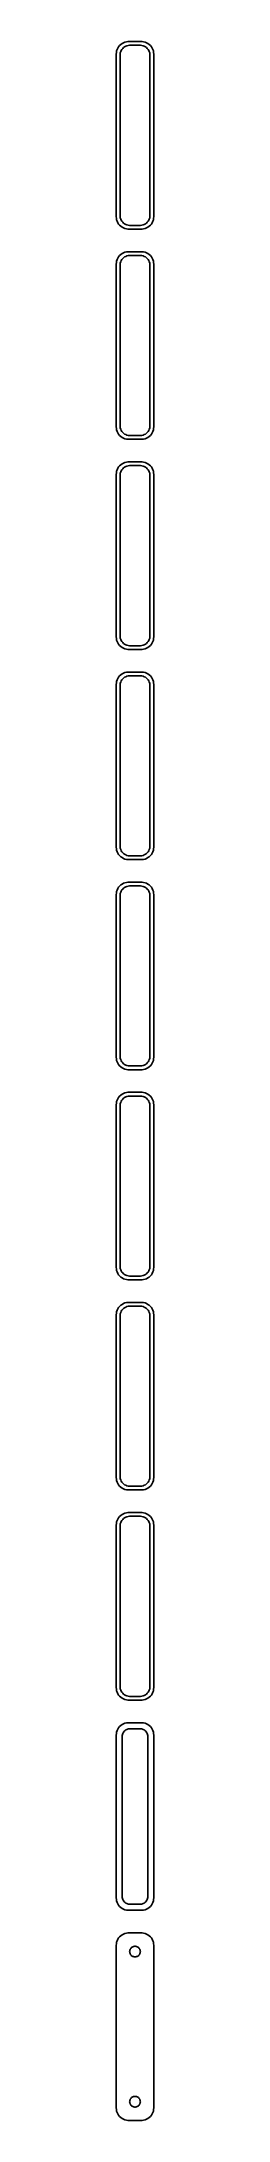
# Model space of a CAD drawing. Header units: metres. Extents: x -8 to 8, y 803 to 1633.
import ezdxf

# ---------------------------------------------------------------- set-up
doc = ezdxf.new("R2010")
doc.units = ezdxf.units.M

msp = doc.modelspace()

# ---------------------------------------------------------------- linework, layer by layer
for p, q in [((-7.46057, 1629.13), (-7.5, 1628.5)), ((-7.34291, 1629.74), (-7.46057, 1629.13)), ((-7.14888, 1630.34), (-7.34291, 1629.74)), ((-6.88153, 1630.91), (-7.14888, 1630.34)), ((-6.54507, 1631.44), (-6.88153, 1630.91)), ((-6.14484, 1631.92), (-6.54507, 1631.44)), ((-5.68712, 1632.35), (-6.14484, 1631.92)), ((-5.96844, 1628.5), (-5.87433, 1628.99)), ((-5.87433, 1628.99), (-5.7191, 1629.47)), ((-5.7191, 1629.47), (-5.50522, 1629.93)), ((-5.17912, 1632.72), (-5.68712, 1632.35)), ((-5.50522, 1629.93), (-5.23605, 1630.35)), ((-5.23605, 1630.35), (-4.91586, 1630.74)), ((-4.62889, 1633.02), (-5.17912, 1632.72)), ((-4.91586, 1630.74), (-4.54968, 1631.08)), ((-4.04507, 1633.26), (-4.62889, 1633.02)), ((-4.54968, 1631.08), (-4.1433, 1631.38)), ((-4.1433, 1631.38), (-3.70311, 1631.62)), ((-3.4369, 1633.41), (-4.04507, 1633.26)), ((-3.70311, 1631.62), (-3.23605, 1631.8)), ((-2.81395, 1633.49), (-3.4369, 1633.41)), ((-3.23605, 1631.8), (-2.74951, 1631.93)), ((2.81395, 1633.49), (-2.81395, 1633.49)), ((-2.74951, 1631.93), (-2.25116, 1631.99)), ((-2.25116, 1631.99), (2.25116, 1631.99)), ((2.25116, 1631.99), (2.74951, 1631.93)), ((2.74951, 1631.93), (3.23605, 1631.8)), ((3.4369, 1633.41), (2.81395, 1633.49)), ((3.23605, 1631.8), (3.70311, 1631.62)), ((4.04507, 1633.26), (3.4369, 1633.41)), ((3.70311, 1631.62), (4.1433, 1631.38)), ((4.62889, 1633.02), (4.04507, 1633.26)), ((4.1433, 1631.38), (4.54968, 1631.08)), ((4.54968, 1631.08), (4.91586, 1630.74)), ((5.17912, 1632.72), (4.62889, 1633.02)), ((4.91586, 1630.74), (5.23605, 1630.35)), ((5.68712, 1632.35), (5.17912, 1632.72)), ((5.23605, 1630.35), (5.50522, 1629.93)), ((5.50522, 1629.93), (5.7191, 1629.47)), ((6.14484, 1631.92), (5.68712, 1632.35)), ((5.7191, 1629.47), (5.87433, 1628.99)), ((5.87433, 1628.99), (5.96844, 1628.5)), ((6.54507, 1631.44), (6.14484, 1631.92)), ((6.88153, 1630.91), (6.54507, 1631.44)), ((7.14888, 1630.34), (6.88153, 1630.91)), ((7.34291, 1629.74), (7.14888, 1630.34)), ((7.46057, 1629.13), (7.34291, 1629.74)), ((7.5, 1628.5), (7.46057, 1629.13)), ((-7.5, 1628.5), (-7.5, 1563.5)), ((-6, 1628), (-5.96844, 1628.5)), ((-6, 1564), (-6, 1628)), ((5.96844, 1628.5), (6, 1628)), ((6, 1628), (6, 1564)), ((7.5, 1563.5), (7.5, 1628.5)), ((-7.5, 1563.5), (-7.46057, 1562.87)), ((-7.46057, 1562.87), (-7.34291, 1562.26)), ((-7.34291, 1562.26), (-7.14888, 1561.66)), ((-5.96844, 1563.5), (-6, 1564)), ((-5.87433, 1563.01), (-5.96844, 1563.5)), ((-5.7191, 1562.53), (-5.87433, 1563.01)), ((-5.50522, 1562.07), (-5.7191, 1562.53)), ((5.7191, 1562.53), (5.50522, 1562.07)), ((5.87433, 1563.01), (5.7191, 1562.53)), ((5.96844, 1563.5), (5.87433, 1563.01)), ((6, 1564), (5.96844, 1563.5)), ((7.14888, 1561.66), (7.34291, 1562.26)), ((7.34291, 1562.26), (7.46057, 1562.87)), ((7.46057, 1562.87), (7.5, 1563.5)), ((-7.14888, 1561.66), (-6.88153, 1561.09)), ((-6.88153, 1561.09), (-6.54507, 1560.56)), ((-6.54507, 1560.56), (-6.14484, 1560.08)), ((-6.14484, 1560.08), (-5.68712, 1559.65)), ((-5.68712, 1559.65), (-5.17912, 1559.28)), ((-5.23605, 1561.65), (-5.50522, 1562.07)), ((-4.91586, 1561.26), (-5.23605, 1561.65)), ((-5.17912, 1559.28), (-4.62889, 1558.98)), ((-4.54968, 1560.92), (-4.91586, 1561.26)), ((-4.62889, 1558.98), (-4.04507, 1558.74)), ((-4.1433, 1560.62), (-4.54968, 1560.92)), ((-3.70311, 1560.38), (-4.1433, 1560.62)), ((-4.04507, 1558.74), (-3.4369, 1558.59)), ((-3.23605, 1560.2), (-3.70311, 1560.38)), ((-3.4369, 1558.59), (-2.81395, 1558.51)), ((-2.74951, 1560.07), (-3.23605, 1560.2)), ((-2.81395, 1558.51), (2.81395, 1558.51)), ((-2.25116, 1560.01), (-2.74951, 1560.07)), ((2.25116, 1560.01), (-2.25116, 1560.01)), ((2.74951, 1560.07), (2.25116, 1560.01)), ((3.23605, 1560.2), (2.74951, 1560.07)), ((2.81395, 1558.51), (3.4369, 1558.59)), ((3.70311, 1560.38), (3.23605, 1560.2)), ((3.4369, 1558.59), (4.04507, 1558.74)), ((4.1433, 1560.62), (3.70311, 1560.38)), ((4.04507, 1558.74), (4.62889, 1558.98)), ((4.54968, 1560.92), (4.1433, 1560.62)), ((4.91586, 1561.26), (4.54968, 1560.92)), ((4.62889, 1558.98), (5.17912, 1559.28)), ((5.23605, 1561.65), (4.91586, 1561.26)), ((5.17912, 1559.28), (5.68712, 1559.65)), ((5.50522, 1562.07), (5.23605, 1561.65)), ((5.68712, 1559.65), (6.14484, 1560.08)), ((6.14484, 1560.08), (6.54507, 1560.56)), ((6.54507, 1560.56), (6.88153, 1561.09)), ((6.88153, 1561.09), (7.14888, 1561.66)), ((-7.34291, 1545.74), (-7.46057, 1545.13)), ((-7.14888, 1546.34), (-7.34291, 1545.74)), ((-6.88153, 1546.91), (-7.14888, 1546.34)), ((-6.54507, 1547.44), (-6.88153, 1546.91)), ((-6.14484, 1547.92), (-6.54507, 1547.44)), ((-5.68712, 1548.35), (-6.14484, 1547.92)), ((-5.7191, 1545.47), (-5.50522, 1545.93)), ((-5.17912, 1548.72), (-5.68712, 1548.35)), ((-5.50522, 1545.93), (-5.23605, 1546.35)), ((-5.23605, 1546.35), (-4.91586, 1546.74)), ((-4.62889, 1549.02), (-5.17912, 1548.72)), ((-4.91586, 1546.74), (-4.54968, 1547.08)), ((-4.04507, 1549.26), (-4.62889, 1549.02)), ((-4.54968, 1547.08), (-4.1433, 1547.38)), ((-4.1433, 1547.38), (-3.70311, 1547.62)), ((-3.4369, 1549.41), (-4.04507, 1549.26)), ((-3.70311, 1547.62), (-3.23605, 1547.8)), ((-2.81395, 1549.49), (-3.4369, 1549.41)), ((-3.23605, 1547.8), (-2.74951, 1547.93)), ((2.81395, 1549.49), (-2.81395, 1549.49)), ((-2.74951, 1547.93), (-2.25116, 1547.99)), ((-2.25116, 1547.99), (2.25116, 1547.99)), ((2.25116, 1547.99), (2.74951, 1547.93)), ((2.74951, 1547.93), (3.23605, 1547.8)), ((3.4369, 1549.41), (2.81395, 1549.49)), ((3.23605, 1547.8), (3.70311, 1547.62)), ((4.04507, 1549.26), (3.4369, 1549.41)), ((3.70311, 1547.62), (4.1433, 1547.38)), ((4.62889, 1549.02), (4.04507, 1549.26)), ((4.1433, 1547.38), (4.54968, 1547.08)), ((4.54968, 1547.08), (4.91586, 1546.74)), ((5.17912, 1548.72), (4.62889, 1549.02)), ((4.91586, 1546.74), (5.23605, 1546.35)), ((5.68712, 1548.35), (5.17912, 1548.72)), ((5.23605, 1546.35), (5.50522, 1545.93)), ((5.50522, 1545.93), (5.7191, 1545.47)), ((6.14484, 1547.92), (5.68712, 1548.35)), ((6.54507, 1547.44), (6.14484, 1547.92)), ((6.88153, 1546.91), (6.54507, 1547.44)), ((7.14888, 1546.34), (6.88153, 1546.91)), ((7.34291, 1545.74), (7.14888, 1546.34)), ((7.46057, 1545.13), (7.34291, 1545.74)), ((-7.46057, 1545.13), (-7.5, 1544.5)), ((-7.5, 1544.5), (-7.5, 1479.5)), ((-6, 1544), (-5.96844, 1544.5)), ((-6, 1480), (-6, 1544)), ((-5.96844, 1544.5), (-5.87433, 1544.99)), ((-5.87433, 1544.99), (-5.7191, 1545.47)), ((5.7191, 1545.47), (5.87433, 1544.99)), ((5.87433, 1544.99), (5.96844, 1544.5)), ((5.96844, 1544.5), (6, 1544)), ((6, 1544), (6, 1480)), ((7.5, 1544.5), (7.46057, 1545.13)), ((7.5, 1479.5), (7.5, 1544.5)), ((-7.5, 1479.5), (-7.46057, 1478.87)), ((-5.96844, 1479.5), (-6, 1480)), ((-5.87433, 1479.01), (-5.96844, 1479.5)), ((5.96844, 1479.5), (5.87433, 1479.01)), ((6, 1480), (5.96844, 1479.5)), ((7.46057, 1478.87), (7.5, 1479.5)), ((-7.46057, 1478.87), (-7.34291, 1478.26)), ((-7.34291, 1478.26), (-7.14888, 1477.66)), ((-7.14888, 1477.66), (-6.88153, 1477.09)), ((-6.88153, 1477.09), (-6.54507, 1476.56)), ((-6.54507, 1476.56), (-6.14484, 1476.08)), ((-6.14484, 1476.08), (-5.68712, 1475.65)), ((-5.7191, 1478.53), (-5.87433, 1479.01)), ((-5.50522, 1478.07), (-5.7191, 1478.53)), ((-5.68712, 1475.65), (-5.17912, 1475.28)), ((-5.23605, 1477.65), (-5.50522, 1478.07)), ((-4.91586, 1477.26), (-5.23605, 1477.65)), ((-5.17912, 1475.28), (-4.62889, 1474.98)), ((-4.54968, 1476.92), (-4.91586, 1477.26)), ((-4.62889, 1474.98), (-4.04507, 1474.74)), ((-4.1433, 1476.62), (-4.54968, 1476.92)), ((-3.70311, 1476.38), (-4.1433, 1476.62)), ((-4.04507, 1474.74), (-3.4369, 1474.59)), ((-3.23605, 1476.2), (-3.70311, 1476.38)), ((-3.4369, 1474.59), (-2.81395, 1474.51)), ((-2.74951, 1476.07), (-3.23605, 1476.2)), ((-2.81395, 1474.51), (2.81395, 1474.51)), ((-2.25116, 1476.01), (-2.74951, 1476.07)), ((2.25116, 1476.01), (-2.25116, 1476.01)), ((2.74951, 1476.07), (2.25116, 1476.01)), ((3.23605, 1476.2), (2.74951, 1476.07)), ((2.81395, 1474.51), (3.4369, 1474.59)), ((3.70311, 1476.38), (3.23605, 1476.2)), ((3.4369, 1474.59), (4.04507, 1474.74)), ((4.1433, 1476.62), (3.70311, 1476.38)), ((4.04507, 1474.74), (4.62889, 1474.98)), ((4.54968, 1476.92), (4.1433, 1476.62)), ((4.91586, 1477.26), (4.54968, 1476.92)), ((4.62889, 1474.98), (5.17912, 1475.28)), ((5.23605, 1477.65), (4.91586, 1477.26)), ((5.17912, 1475.28), (5.68712, 1475.65)), ((5.50522, 1478.07), (5.23605, 1477.65)), ((5.7191, 1478.53), (5.50522, 1478.07)), ((5.68712, 1475.65), (6.14484, 1476.08)), ((5.87433, 1479.01), (5.7191, 1478.53)), ((6.14484, 1476.08), (6.54507, 1476.56)), ((6.54507, 1476.56), (6.88153, 1477.09)), ((6.88153, 1477.09), (7.14888, 1477.66)), ((7.14888, 1477.66), (7.34291, 1478.26)), ((7.34291, 1478.26), (7.46057, 1478.87)), ((-6.88153, 1462.91), (-7.14888, 1462.34)), ((-6.54507, 1463.44), (-6.88153, 1462.91)), ((-6.14484, 1463.92), (-6.54507, 1463.44)), ((-5.68712, 1464.35), (-6.14484, 1463.92)), ((-5.17912, 1464.72), (-5.68712, 1464.35)), ((-5.23605, 1462.35), (-4.91586, 1462.74)), ((-4.62889, 1465.02), (-5.17912, 1464.72)), ((-4.91586, 1462.74), (-4.54968, 1463.08)), ((-4.04507, 1465.26), (-4.62889, 1465.02)), ((-4.54968, 1463.08), (-4.1433, 1463.38)), ((-4.1433, 1463.38), (-3.70311, 1463.62)), ((-3.4369, 1465.41), (-4.04507, 1465.26)), ((-3.70311, 1463.62), (-3.23605, 1463.8)), ((-2.81395, 1465.49), (-3.4369, 1465.41)), ((-3.23605, 1463.8), (-2.74951, 1463.93)), ((2.81395, 1465.49), (-2.81395, 1465.49)), ((-2.74951, 1463.93), (-2.25116, 1463.99)), ((-2.25116, 1463.99), (2.25116, 1463.99)), ((2.25116, 1463.99), (2.74951, 1463.93)), ((2.74951, 1463.93), (3.23605, 1463.8)), ((3.4369, 1465.41), (2.81395, 1465.49)), ((3.23605, 1463.8), (3.70311, 1463.62)), ((4.04507, 1465.26), (3.4369, 1465.41)), ((3.70311, 1463.62), (4.1433, 1463.38)), ((4.62889, 1465.02), (4.04507, 1465.26)), ((4.1433, 1463.38), (4.54968, 1463.08)), ((4.54968, 1463.08), (4.91586, 1462.74)), ((5.17912, 1464.72), (4.62889, 1465.02)), ((4.91586, 1462.74), (5.23605, 1462.35)), ((5.68712, 1464.35), (5.17912, 1464.72)), ((6.14484, 1463.92), (5.68712, 1464.35)), ((6.54507, 1463.44), (6.14484, 1463.92)), ((6.88153, 1462.91), (6.54507, 1463.44)), ((7.14888, 1462.34), (6.88153, 1462.91)), ((-7.46057, 1461.13), (-7.5, 1460.5)), ((-7.5, 1460.5), (-7.5, 1395.5)), ((-7.34291, 1461.74), (-7.46057, 1461.13)), ((-7.14888, 1462.34), (-7.34291, 1461.74)), ((-6, 1460), (-5.96844, 1460.5)), ((-6, 1396), (-6, 1460)), ((-5.96844, 1460.5), (-5.87433, 1460.99)), ((-5.87433, 1460.99), (-5.7191, 1461.47)), ((-5.7191, 1461.47), (-5.50522, 1461.93)), ((-5.50522, 1461.93), (-5.23605, 1462.35)), ((5.23605, 1462.35), (5.50522, 1461.93)), ((5.50522, 1461.93), (5.7191, 1461.47)), ((5.7191, 1461.47), (5.87433, 1460.99)), ((5.87433, 1460.99), (5.96844, 1460.5)), ((5.96844, 1460.5), (6, 1460)), ((6, 1460), (6, 1396)), ((7.34291, 1461.74), (7.14888, 1462.34)), ((7.46057, 1461.13), (7.34291, 1461.74)), ((7.5, 1460.5), (7.46057, 1461.13)), ((7.5, 1395.5), (7.5, 1460.5)), ((-7.5, 1395.5), (-7.46057, 1394.87)), ((-7.46057, 1394.87), (-7.34291, 1394.26)), ((-7.34291, 1394.26), (-7.14888, 1393.66)), ((-7.14888, 1393.66), (-6.88153, 1393.09)), ((-6.88153, 1393.09), (-6.54507, 1392.56)), ((-6.54507, 1392.56), (-6.14484, 1392.08)), ((-6.14484, 1392.08), (-5.68712, 1391.65)), ((-5.96844, 1395.5), (-6, 1396)), ((-5.87433, 1395.01), (-5.96844, 1395.5)), ((-5.7191, 1394.53), (-5.87433, 1395.01)), ((-5.50522, 1394.07), (-5.7191, 1394.53)), ((-5.68712, 1391.65), (-5.17912, 1391.28)), ((-5.23605, 1393.65), (-5.50522, 1394.07)), ((-4.91586, 1393.26), (-5.23605, 1393.65)), ((-5.17912, 1391.28), (-4.62889, 1390.98)), ((-4.54968, 1392.92), (-4.91586, 1393.26)), ((-4.62889, 1390.98), (-4.04507, 1390.74)), ((-4.1433, 1392.62), (-4.54968, 1392.92)), ((-3.70311, 1392.38), (-4.1433, 1392.62)), ((-4.04507, 1390.74), (-3.4369, 1390.59)), ((-3.23605, 1392.2), (-3.70311, 1392.38)), ((-3.4369, 1390.59), (-2.81395, 1390.51)), ((-2.74951, 1392.07), (-3.23605, 1392.2)), ((-2.81395, 1390.51), (2.81395, 1390.51)), ((-2.25116, 1392.01), (-2.74951, 1392.07)), ((2.25116, 1392.01), (-2.25116, 1392.01)), ((2.74951, 1392.07), (2.25116, 1392.01)), ((3.23605, 1392.2), (2.74951, 1392.07)), ((2.81395, 1390.51), (3.4369, 1390.59)), ((3.70311, 1392.38), (3.23605, 1392.2)), ((3.4369, 1390.59), (4.04507, 1390.74)), ((4.1433, 1392.62), (3.70311, 1392.38)), ((4.04507, 1390.74), (4.62889, 1390.98)), ((4.54968, 1392.92), (4.1433, 1392.62)), ((4.91586, 1393.26), (4.54968, 1392.92)), ((4.62889, 1390.98), (5.17912, 1391.28)), ((5.23605, 1393.65), (4.91586, 1393.26)), ((5.17912, 1391.28), (5.68712, 1391.65)), ((5.50522, 1394.07), (5.23605, 1393.65)), ((5.7191, 1394.53), (5.50522, 1394.07)), ((5.68712, 1391.65), (6.14484, 1392.08)), ((5.87433, 1395.01), (5.7191, 1394.53)), ((5.96844, 1395.5), (5.87433, 1395.01)), ((6, 1396), (5.96844, 1395.5)), ((6.14484, 1392.08), (6.54507, 1392.56)), ((6.54507, 1392.56), (6.88153, 1393.09)), ((6.88153, 1393.09), (7.14888, 1393.66)), ((7.14888, 1393.66), (7.34291, 1394.26)), ((7.34291, 1394.26), (7.46057, 1394.87)), ((7.46057, 1394.87), (7.5, 1395.5)), ((-6.54507, 1379.44), (-6.88153, 1378.91)), ((-6.14484, 1379.92), (-6.54507, 1379.44)), ((-5.68712, 1380.35), (-6.14484, 1379.92)), ((-5.17912, 1380.72), (-5.68712, 1380.35)), ((-4.62889, 1381.02), (-5.17912, 1380.72)), ((-4.04507, 1381.26), (-4.62889, 1381.02)), ((-4.1433, 1379.38), (-3.70311, 1379.62)), ((-3.4369, 1381.41), (-4.04507, 1381.26)), ((-3.70311, 1379.62), (-3.23605, 1379.8)), ((-2.81395, 1381.49), (-3.4369, 1381.41)), ((-3.23605, 1379.8), (-2.74951, 1379.93)), ((2.81395, 1381.49), (-2.81395, 1381.49)), ((-2.74951, 1379.93), (-2.25116, 1379.99)), ((-2.25116, 1379.99), (2.25116, 1379.99)), ((2.25116, 1379.99), (2.74951, 1379.93)), ((2.74951, 1379.93), (3.23605, 1379.8)), ((3.4369, 1381.41), (2.81395, 1381.49)), ((3.23605, 1379.8), (3.70311, 1379.62)), ((4.04507, 1381.26), (3.4369, 1381.41)), ((3.70311, 1379.62), (4.1433, 1379.38)), ((4.62889, 1381.02), (4.04507, 1381.26)), ((5.17912, 1380.72), (4.62889, 1381.02)), ((5.68712, 1380.35), (5.17912, 1380.72)), ((6.14484, 1379.92), (5.68712, 1380.35)), ((6.54507, 1379.44), (6.14484, 1379.92)), ((6.88153, 1378.91), (6.54507, 1379.44)), ((-7.46057, 1377.13), (-7.5, 1376.5)), ((-7.5, 1376.5), (-7.5, 1311.5)), ((-7.34291, 1377.74), (-7.46057, 1377.13)), ((-7.14888, 1378.34), (-7.34291, 1377.74)), ((-6.88153, 1378.91), (-7.14888, 1378.34)), ((-6, 1376), (-5.96844, 1376.5)), ((-6, 1312), (-6, 1376)), ((-5.96844, 1376.5), (-5.87433, 1376.99)), ((-5.87433, 1376.99), (-5.7191, 1377.47)), ((-5.7191, 1377.47), (-5.50522, 1377.93)), ((-5.50522, 1377.93), (-5.23605, 1378.35)), ((-5.23605, 1378.35), (-4.91586, 1378.74)), ((-4.91586, 1378.74), (-4.54968, 1379.08)), ((-4.54968, 1379.08), (-4.1433, 1379.38)), ((4.1433, 1379.38), (4.54968, 1379.08)), ((4.54968, 1379.08), (4.91586, 1378.74)), ((4.91586, 1378.74), (5.23605, 1378.35)), ((5.23605, 1378.35), (5.50522, 1377.93)), ((5.50522, 1377.93), (5.7191, 1377.47)), ((5.7191, 1377.47), (5.87433, 1376.99)), ((5.87433, 1376.99), (5.96844, 1376.5)), ((5.96844, 1376.5), (6, 1376)), ((6, 1376), (6, 1312)), ((7.14888, 1378.34), (6.88153, 1378.91)), ((7.34291, 1377.74), (7.14888, 1378.34)), ((7.46057, 1377.13), (7.34291, 1377.74)), ((7.5, 1376.5), (7.46057, 1377.13)), ((7.5, 1311.5), (7.5, 1376.5)), ((-7.5, 1311.5), (-7.46057, 1310.87)), ((-7.46057, 1310.87), (-7.34291, 1310.26)), ((-7.34291, 1310.26), (-7.14888, 1309.66)), ((-7.14888, 1309.66), (-6.88153, 1309.09)), ((-6.88153, 1309.09), (-6.54507, 1308.56)), ((-6.54507, 1308.56), (-6.14484, 1308.08)), ((-6.14484, 1308.08), (-5.68712, 1307.65)), ((-5.96844, 1311.5), (-6, 1312)), ((-5.87433, 1311.01), (-5.96844, 1311.5)), ((-5.7191, 1310.53), (-5.87433, 1311.01)), ((-5.50522, 1310.07), (-5.7191, 1310.53)), ((-5.68712, 1307.65), (-5.17912, 1307.28)), ((-5.23605, 1309.65), (-5.50522, 1310.07)), ((-4.91586, 1309.26), (-5.23605, 1309.65)), ((-5.17912, 1307.28), (-4.62889, 1306.98)), ((-4.54968, 1308.92), (-4.91586, 1309.26)), ((-4.62889, 1306.98), (-4.04507, 1306.74)), ((-4.1433, 1308.62), (-4.54968, 1308.92)), ((-3.70311, 1308.38), (-4.1433, 1308.62)), ((-4.04507, 1306.74), (-3.4369, 1306.59)), ((-3.23605, 1308.2), (-3.70311, 1308.38)), ((-3.4369, 1306.59), (-2.81395, 1306.51)), ((-2.74951, 1308.07), (-3.23605, 1308.2)), ((-2.81395, 1306.51), (2.81395, 1306.51)), ((-2.25116, 1308.01), (-2.74951, 1308.07)), ((2.25116, 1308.01), (-2.25116, 1308.01)), ((2.74951, 1308.07), (2.25116, 1308.01)), ((3.23605, 1308.2), (2.74951, 1308.07)), ((2.81395, 1306.51), (3.4369, 1306.59)), ((3.70311, 1308.38), (3.23605, 1308.2)), ((3.4369, 1306.59), (4.04507, 1306.74)), ((4.1433, 1308.62), (3.70311, 1308.38)), ((4.04507, 1306.74), (4.62889, 1306.98)), ((4.54968, 1308.92), (4.1433, 1308.62)), ((4.91586, 1309.26), (4.54968, 1308.92)), ((4.62889, 1306.98), (5.17912, 1307.28)), ((5.23605, 1309.65), (4.91586, 1309.26)), ((5.17912, 1307.28), (5.68712, 1307.65)), ((5.50522, 1310.07), (5.23605, 1309.65)), ((5.7191, 1310.53), (5.50522, 1310.07)), ((5.68712, 1307.65), (6.14484, 1308.08)), ((5.87433, 1311.01), (5.7191, 1310.53)), ((5.96844, 1311.5), (5.87433, 1311.01)), ((6, 1312), (5.96844, 1311.5)), ((6.14484, 1308.08), (6.54507, 1308.56)), ((6.54507, 1308.56), (6.88153, 1309.09)), ((6.88153, 1309.09), (7.14888, 1309.66)), ((7.14888, 1309.66), (7.34291, 1310.26)), ((7.34291, 1310.26), (7.46057, 1310.87)), ((7.46057, 1310.87), (7.5, 1311.5)), ((-5.68712, 1296.35), (-6.14484, 1295.92)), ((-5.17912, 1296.72), (-5.68712, 1296.35)), ((-4.62889, 1297.02), (-5.17912, 1296.72)), ((-4.04507, 1297.26), (-4.62889, 1297.02)), ((-3.4369, 1297.41), (-4.04507, 1297.26)), ((-2.81395, 1297.49), (-3.4369, 1297.41)), ((2.81395, 1297.49), (-2.81395, 1297.49)), ((3.4369, 1297.41), (2.81395, 1297.49)), ((4.04507, 1297.26), (3.4369, 1297.41)), ((4.62889, 1297.02), (4.04507, 1297.26)), ((5.17912, 1296.72), (4.62889, 1297.02)), ((5.68712, 1296.35), (5.17912, 1296.72)), ((6.14484, 1295.92), (5.68712, 1296.35)), ((-7.46057, 1293.13), (-7.5, 1292.5)), ((-7.5, 1292.5), (-7.5, 1227.5)), ((-7.34291, 1293.74), (-7.46057, 1293.13)), ((-7.14888, 1294.34), (-7.34291, 1293.74)), ((-6.88153, 1294.91), (-7.14888, 1294.34)), ((-6.54507, 1295.44), (-6.88153, 1294.91)), ((-6.14484, 1295.92), (-6.54507, 1295.44)), ((-6, 1292), (-5.96844, 1292.5)), ((-6, 1228), (-6, 1292)), ((-5.96844, 1292.5), (-5.87433, 1292.99)), ((-5.87433, 1292.99), (-5.7191, 1293.47)), ((-5.7191, 1293.47), (-5.50522, 1293.93)), ((-5.50522, 1293.93), (-5.23605, 1294.35)), ((-5.23605, 1294.35), (-4.91586, 1294.74)), ((-4.91586, 1294.74), (-4.54968, 1295.08)), ((-4.54968, 1295.08), (-4.1433, 1295.38)), ((-4.1433, 1295.38), (-3.70311, 1295.62)), ((-3.70311, 1295.62), (-3.23605, 1295.8)), ((-3.23605, 1295.8), (-2.74951, 1295.93)), ((-2.74951, 1295.93), (-2.25116, 1295.99)), ((-2.25116, 1295.99), (2.25116, 1295.99)), ((2.25116, 1295.99), (2.74951, 1295.93)), ((2.74951, 1295.93), (3.23605, 1295.8)), ((3.23605, 1295.8), (3.70311, 1295.62)), ((3.70311, 1295.62), (4.1433, 1295.38)), ((4.1433, 1295.38), (4.54968, 1295.08)), ((4.54968, 1295.08), (4.91586, 1294.74)), ((4.91586, 1294.74), (5.23605, 1294.35)), ((5.23605, 1294.35), (5.50522, 1293.93)), ((5.50522, 1293.93), (5.7191, 1293.47)), ((5.7191, 1293.47), (5.87433, 1292.99)), ((5.87433, 1292.99), (5.96844, 1292.5)), ((5.96844, 1292.5), (6, 1292)), ((6, 1292), (6, 1228)), ((6.54507, 1295.44), (6.14484, 1295.92)), ((6.88153, 1294.91), (6.54507, 1295.44)), ((7.14888, 1294.34), (6.88153, 1294.91)), ((7.34291, 1293.74), (7.14888, 1294.34)), ((7.46057, 1293.13), (7.34291, 1293.74)), ((7.5, 1292.5), (7.46057, 1293.13)), ((7.5, 1227.5), (7.5, 1292.5)), ((-7.5, 1227.5), (-7.46057, 1226.87)), ((-7.46057, 1226.87), (-7.34291, 1226.26)), ((-7.34291, 1226.26), (-7.14888, 1225.66)), ((-7.14888, 1225.66), (-6.88153, 1225.09)), ((-6.88153, 1225.09), (-6.54507, 1224.56)), ((-6.54507, 1224.56), (-6.14484, 1224.08)), ((-6.14484, 1224.08), (-5.68712, 1223.65)), ((-5.96844, 1227.5), (-6, 1228)), ((-5.87433, 1227.01), (-5.96844, 1227.5)), ((-5.7191, 1226.53), (-5.87433, 1227.01)), ((-5.50522, 1226.07), (-5.7191, 1226.53)), ((-5.68712, 1223.65), (-5.17912, 1223.28)), ((-5.23605, 1225.65), (-5.50522, 1226.07)), ((-4.91586, 1225.26), (-5.23605, 1225.65)), ((-5.17912, 1223.28), (-4.62889, 1222.98)), ((-4.54968, 1224.92), (-4.91586, 1225.26)), ((-4.62889, 1222.98), (-4.04507, 1222.74)), ((-4.1433, 1224.62), (-4.54968, 1224.92)), ((-3.70311, 1224.38), (-4.1433, 1224.62)), ((-4.04507, 1222.74), (-3.4369, 1222.59)), ((-3.23605, 1224.2), (-3.70311, 1224.38)), ((-3.4369, 1222.59), (-2.81395, 1222.51)), ((-2.74951, 1224.07), (-3.23605, 1224.2)), ((-2.81395, 1222.51), (2.81395, 1222.51)), ((-2.25116, 1224.01), (-2.74951, 1224.07)), ((2.25116, 1224.01), (-2.25116, 1224.01)), ((2.74951, 1224.07), (2.25116, 1224.01)), ((3.23605, 1224.2), (2.74951, 1224.07)), ((2.81395, 1222.51), (3.4369, 1222.59)), ((3.70311, 1224.38), (3.23605, 1224.2)), ((3.4369, 1222.59), (4.04507, 1222.74)), ((4.1433, 1224.62), (3.70311, 1224.38)), ((4.04507, 1222.74), (4.62889, 1222.98)), ((4.54968, 1224.92), (4.1433, 1224.62)), ((4.91586, 1225.26), (4.54968, 1224.92)), ((4.62889, 1222.98), (5.17912, 1223.28)), ((5.23605, 1225.65), (4.91586, 1225.26)), ((5.17912, 1223.28), (5.68712, 1223.65)), ((5.50522, 1226.07), (5.23605, 1225.65)), ((5.7191, 1226.53), (5.50522, 1226.07)), ((5.68712, 1223.65), (6.14484, 1224.08)), ((5.87433, 1227.01), (5.7191, 1226.53)), ((5.96844, 1227.5), (5.87433, 1227.01)), ((6, 1228), (5.96844, 1227.5)), ((6.14484, 1224.08), (6.54507, 1224.56)), ((6.54507, 1224.56), (6.88153, 1225.09)), ((6.88153, 1225.09), (7.14888, 1225.66)), ((7.14888, 1225.66), (7.34291, 1226.26)), ((7.34291, 1226.26), (7.46057, 1226.87)), ((7.46057, 1226.87), (7.5, 1227.5)), ((-4.04507, 1213.26), (-4.62889, 1213.02)), ((-3.4369, 1213.41), (-4.04507, 1213.26)), ((-2.81395, 1213.49), (-3.4369, 1213.41)), ((2.81395, 1213.49), (-2.81395, 1213.49)), ((3.4369, 1213.41), (2.81395, 1213.49)), ((4.04507, 1213.26), (3.4369, 1213.41)), ((4.62889, 1213.02), (4.04507, 1213.26)), ((-7.46057, 1209.13), (-7.5, 1208.5)), ((-7.5, 1208.5), (-7.5, 1143.5)), ((-7.34291, 1209.74), (-7.46057, 1209.13)), ((-7.14888, 1210.34), (-7.34291, 1209.74)), ((-6.88153, 1210.91), (-7.14888, 1210.34)), ((-6.54507, 1211.44), (-6.88153, 1210.91)), ((-6.14484, 1211.92), (-6.54507, 1211.44)), ((-5.68712, 1212.35), (-6.14484, 1211.92)), ((-6, 1208), (-5.96844, 1208.5)), ((-6, 1144), (-6, 1208)), ((-5.96844, 1208.5), (-5.87433, 1208.99)), ((-5.87433, 1208.99), (-5.7191, 1209.47)), ((-5.7191, 1209.47), (-5.50522, 1209.93)), ((-5.17912, 1212.72), (-5.68712, 1212.35)), ((-5.50522, 1209.93), (-5.23605, 1210.35)), ((-5.23605, 1210.35), (-4.91586, 1210.74)), ((-4.62889, 1213.02), (-5.17912, 1212.72)), ((-4.91586, 1210.74), (-4.54968, 1211.08)), ((-4.54968, 1211.08), (-4.1433, 1211.38)), ((-4.1433, 1211.38), (-3.70311, 1211.62)), ((-3.70311, 1211.62), (-3.23605, 1211.8)), ((-3.23605, 1211.8), (-2.74951, 1211.93)), ((-2.74951, 1211.93), (-2.25116, 1211.99)), ((-2.25116, 1211.99), (2.25116, 1211.99)), ((2.25116, 1211.99), (2.74951, 1211.93)), ((2.74951, 1211.93), (3.23605, 1211.8)), ((3.23605, 1211.8), (3.70311, 1211.62)), ((3.70311, 1211.62), (4.1433, 1211.38)), ((4.1433, 1211.38), (4.54968, 1211.08)), ((4.54968, 1211.08), (4.91586, 1210.74)), ((5.17912, 1212.72), (4.62889, 1213.02)), ((4.91586, 1210.74), (5.23605, 1210.35)), ((5.68712, 1212.35), (5.17912, 1212.72)), ((5.23605, 1210.35), (5.50522, 1209.93)), ((5.50522, 1209.93), (5.7191, 1209.47)), ((6.14484, 1211.92), (5.68712, 1212.35)), ((5.7191, 1209.47), (5.87433, 1208.99)), ((5.87433, 1208.99), (5.96844, 1208.5)), ((5.96844, 1208.5), (6, 1208)), ((6, 1208), (6, 1144)), ((6.54507, 1211.44), (6.14484, 1211.92)), ((6.88153, 1210.91), (6.54507, 1211.44)), ((7.14888, 1210.34), (6.88153, 1210.91)), ((7.34291, 1209.74), (7.14888, 1210.34)), ((7.46057, 1209.13), (7.34291, 1209.74)), ((7.5, 1208.5), (7.46057, 1209.13)), ((7.5, 1143.5), (7.5, 1208.5)), ((-7.5, 1143.5), (-7.46057, 1142.87)), ((-7.46057, 1142.87), (-7.34291, 1142.26)), ((-7.34291, 1142.26), (-7.14888, 1141.66)), ((-7.14888, 1141.66), (-6.88153, 1141.09)), ((-6.88153, 1141.09), (-6.54507, 1140.56)), ((-6.54507, 1140.56), (-6.14484, 1140.08)), ((-6.14484, 1140.08), (-5.68712, 1139.65)), ((-5.96844, 1143.5), (-6, 1144)), ((-5.87433, 1143.01), (-5.96844, 1143.5)), ((-5.7191, 1142.53), (-5.87433, 1143.01)), ((-5.50522, 1142.07), (-5.7191, 1142.53)), ((-5.68712, 1139.65), (-5.17912, 1139.28)), ((-5.23605, 1141.65), (-5.50522, 1142.07)), ((-4.91586, 1141.26), (-5.23605, 1141.65)), ((-5.17912, 1139.28), (-4.62889, 1138.98)), ((-4.54968, 1140.92), (-4.91586, 1141.26)), ((-4.62889, 1138.98), (-4.04507, 1138.74)), ((-4.1433, 1140.62), (-4.54968, 1140.92)), ((-3.70311, 1140.38), (-4.1433, 1140.62)), ((-4.04507, 1138.74), (-3.4369, 1138.59)), ((-3.23605, 1140.2), (-3.70311, 1140.38)), ((-3.4369, 1138.59), (-2.81395, 1138.51)), ((-2.74951, 1140.07), (-3.23605, 1140.2)), ((-2.81395, 1138.51), (2.81395, 1138.51)), ((-2.25116, 1140.01), (-2.74951, 1140.07)), ((2.25116, 1140.01), (-2.25116, 1140.01)), ((2.74951, 1140.07), (2.25116, 1140.01)), ((3.23605, 1140.2), (2.74951, 1140.07)), ((2.81395, 1138.51), (3.4369, 1138.59)), ((3.70311, 1140.38), (3.23605, 1140.2)), ((3.4369, 1138.59), (4.04507, 1138.74)), ((4.1433, 1140.62), (3.70311, 1140.38)), ((4.04507, 1138.74), (4.62889, 1138.98)), ((4.54968, 1140.92), (4.1433, 1140.62)), ((4.91586, 1141.26), (4.54968, 1140.92)), ((4.62889, 1138.98), (5.17912, 1139.28)), ((5.23605, 1141.65), (4.91586, 1141.26)), ((5.17912, 1139.28), (5.68712, 1139.65)), ((5.50522, 1142.07), (5.23605, 1141.65)), ((5.7191, 1142.53), (5.50522, 1142.07)), ((5.68712, 1139.65), (6.14484, 1140.08)), ((5.87433, 1143.01), (5.7191, 1142.53)), ((5.96844, 1143.5), (5.87433, 1143.01)), ((6, 1144), (5.96844, 1143.5)), ((6.14484, 1140.08), (6.54507, 1140.56)), ((6.54507, 1140.56), (6.88153, 1141.09)), ((6.88153, 1141.09), (7.14888, 1141.66)), ((7.14888, 1141.66), (7.34291, 1142.26)), ((7.34291, 1142.26), (7.46057, 1142.87)), ((7.46057, 1142.87), (7.5, 1143.5)), ((-7.46057, 1125.13), (-7.5, 1124.5)), ((-7.5, 1124.5), (-7.5, 1059.5)), ((-7.34291, 1125.74), (-7.46057, 1125.13)), ((-7.14888, 1126.34), (-7.34291, 1125.74)), ((-6.88153, 1126.91), (-7.14888, 1126.34)), ((-6.54507, 1127.44), (-6.88153, 1126.91)), ((-6.14484, 1127.92), (-6.54507, 1127.44)), ((-5.68712, 1128.35), (-6.14484, 1127.92)), ((-6, 1124), (-5.96844, 1124.5)), ((-6, 1060), (-6, 1124)), ((-5.96844, 1124.5), (-5.87433, 1124.99)), ((-5.87433, 1124.99), (-5.7191, 1125.47)), ((-5.7191, 1125.47), (-5.50522, 1125.93)), ((-5.17912, 1128.72), (-5.68712, 1128.35)), ((-5.50522, 1125.93), (-5.23605, 1126.35)), ((-5.23605, 1126.35), (-4.91586, 1126.74)), ((-4.62889, 1129.02), (-5.17912, 1128.72)), ((-4.91586, 1126.74), (-4.54968, 1127.08)), ((-4.04507, 1129.26), (-4.62889, 1129.02)), ((-4.54968, 1127.08), (-4.1433, 1127.38)), ((-4.1433, 1127.38), (-3.70311, 1127.62)), ((-3.4369, 1129.41), (-4.04507, 1129.26)), ((-3.70311, 1127.62), (-3.23605, 1127.8)), ((-2.81395, 1129.49), (-3.4369, 1129.41)), ((-3.23605, 1127.8), (-2.74951, 1127.93)), ((2.81395, 1129.49), (-2.81395, 1129.49)), ((-2.74951, 1127.93), (-2.25116, 1127.99)), ((-2.25116, 1127.99), (2.25116, 1127.99)), ((2.25116, 1127.99), (2.74951, 1127.93)), ((2.74951, 1127.93), (3.23605, 1127.8)), ((3.4369, 1129.41), (2.81395, 1129.49)), ((3.23605, 1127.8), (3.70311, 1127.62)), ((4.04507, 1129.26), (3.4369, 1129.41)), ((3.70311, 1127.62), (4.1433, 1127.38)), ((4.62889, 1129.02), (4.04507, 1129.26)), ((4.1433, 1127.38), (4.54968, 1127.08)), ((4.54968, 1127.08), (4.91586, 1126.74)), ((5.17912, 1128.72), (4.62889, 1129.02)), ((4.91586, 1126.74), (5.23605, 1126.35)), ((5.68712, 1128.35), (5.17912, 1128.72)), ((5.23605, 1126.35), (5.50522, 1125.93)), ((5.50522, 1125.93), (5.7191, 1125.47)), ((6.14484, 1127.92), (5.68712, 1128.35)), ((5.7191, 1125.47), (5.87433, 1124.99)), ((5.87433, 1124.99), (5.96844, 1124.5)), ((5.96844, 1124.5), (6, 1124)), ((6, 1124), (6, 1060)), ((6.54507, 1127.44), (6.14484, 1127.92)), ((6.88153, 1126.91), (6.54507, 1127.44)), ((7.14888, 1126.34), (6.88153, 1126.91)), ((7.34291, 1125.74), (7.14888, 1126.34)), ((7.46057, 1125.13), (7.34291, 1125.74)), ((7.5, 1124.5), (7.46057, 1125.13)), ((7.5, 1059.5), (7.5, 1124.5)), ((-7.5, 1059.5), (-7.46057, 1058.87)), ((-7.46057, 1058.87), (-7.34291, 1058.26)), ((-7.34291, 1058.26), (-7.14888, 1057.66)), ((-7.14888, 1057.66), (-6.88153, 1057.09)), ((-6.88153, 1057.09), (-6.54507, 1056.56)), ((-6.54507, 1056.56), (-6.14484, 1056.08)), ((-6.14484, 1056.08), (-5.68712, 1055.65)), ((-5.96844, 1059.5), (-6, 1060)), ((-5.87433, 1059.01), (-5.96844, 1059.5)), ((-5.7191, 1058.53), (-5.87433, 1059.01)), ((-5.50522, 1058.07), (-5.7191, 1058.53)), ((-5.68712, 1055.65), (-5.17912, 1055.28)), ((-5.23605, 1057.65), (-5.50522, 1058.07)), ((-4.91586, 1057.26), (-5.23605, 1057.65)), ((-4.54968, 1056.92), (-4.91586, 1057.26)), ((-4.1433, 1056.62), (-4.54968, 1056.92)), ((-3.70311, 1056.38), (-4.1433, 1056.62)), ((-3.23605, 1056.2), (-3.70311, 1056.38)), ((-2.74951, 1056.07), (-3.23605, 1056.2)), ((-2.25116, 1056.01), (-2.74951, 1056.07)), ((2.25116, 1056.01), (-2.25116, 1056.01)), ((2.74951, 1056.07), (2.25116, 1056.01)), ((3.23605, 1056.2), (2.74951, 1056.07)), ((3.70311, 1056.38), (3.23605, 1056.2)), ((4.1433, 1056.62), (3.70311, 1056.38)), ((4.54968, 1056.92), (4.1433, 1056.62)), ((4.91586, 1057.26), (4.54968, 1056.92)), ((5.23605, 1057.65), (4.91586, 1057.26)), ((5.17912, 1055.28), (5.68712, 1055.65)), ((5.50522, 1058.07), (5.23605, 1057.65)), ((5.7191, 1058.53), (5.50522, 1058.07)), ((5.68712, 1055.65), (6.14484, 1056.08)), ((5.87433, 1059.01), (5.7191, 1058.53)), ((5.96844, 1059.5), (5.87433, 1059.01)), ((6, 1060), (5.96844, 1059.5)), ((6.14484, 1056.08), (6.54507, 1056.56)), ((6.54507, 1056.56), (6.88153, 1057.09)), ((6.88153, 1057.09), (7.14888, 1057.66)), ((7.14888, 1057.66), (7.34291, 1058.26)), ((7.34291, 1058.26), (7.46057, 1058.87)), ((7.46057, 1058.87), (7.5, 1059.5)), ((-5.17912, 1055.28), (-4.62889, 1054.98)), ((-4.62889, 1054.98), (-4.04507, 1054.74)), ((-4.04507, 1054.74), (-3.4369, 1054.59)), ((-3.4369, 1054.59), (-2.81395, 1054.51)), ((-2.81395, 1054.51), (2.81395, 1054.51)), ((2.81395, 1054.51), (3.4369, 1054.59)), ((3.4369, 1054.59), (4.04507, 1054.74)), ((4.04507, 1054.74), (4.62889, 1054.98)), ((4.62889, 1054.98), (5.17912, 1055.28)), ((-7.46057, 1041.13), (-7.5, 1040.5)), ((-7.5, 1040.5), (-7.5, 975.5)), ((-7.34291, 1041.74), (-7.46057, 1041.13)), ((-7.14888, 1042.34), (-7.34291, 1041.74)), ((-6.88153, 1042.91), (-7.14888, 1042.34)), ((-6.54507, 1043.44), (-6.88153, 1042.91)), ((-6.14484, 1043.92), (-6.54507, 1043.44)), ((-5.68712, 1044.35), (-6.14484, 1043.92)), ((-6, 1040), (-5.96844, 1040.5)), ((-6, 976), (-6, 1040)), ((-5.96844, 1040.5), (-5.87433, 1040.99)), ((-5.87433, 1040.99), (-5.7191, 1041.47)), ((-5.7191, 1041.47), (-5.50522, 1041.93)), ((-5.17912, 1044.72), (-5.68712, 1044.35)), ((-5.50522, 1041.93), (-5.23605, 1042.35)), ((-5.23605, 1042.35), (-4.91586, 1042.74)), ((-4.62889, 1045.02), (-5.17912, 1044.72)), ((-4.91586, 1042.74), (-4.54968, 1043.08)), ((-4.04507, 1045.26), (-4.62889, 1045.02)), ((-4.54968, 1043.08), (-4.1433, 1043.38)), ((-4.1433, 1043.38), (-3.70311, 1043.62)), ((-3.4369, 1045.41), (-4.04507, 1045.26)), ((-3.70311, 1043.62), (-3.23605, 1043.8)), ((-2.81395, 1045.49), (-3.4369, 1045.41)), ((-3.23605, 1043.8), (-2.74951, 1043.93)), ((2.81395, 1045.49), (-2.81395, 1045.49)), ((-2.74951, 1043.93), (-2.25116, 1043.99)), ((-2.25116, 1043.99), (2.25116, 1043.99)), ((2.25116, 1043.99), (2.74951, 1043.93)), ((2.74951, 1043.93), (3.23605, 1043.8)), ((3.4369, 1045.41), (2.81395, 1045.49)), ((3.23605, 1043.8), (3.70311, 1043.62)), ((4.04507, 1045.26), (3.4369, 1045.41)), ((3.70311, 1043.62), (4.1433, 1043.38)), ((4.62889, 1045.02), (4.04507, 1045.26)), ((4.1433, 1043.38), (4.54968, 1043.08)), ((4.54968, 1043.08), (4.91586, 1042.74)), ((5.17912, 1044.72), (4.62889, 1045.02)), ((4.91586, 1042.74), (5.23605, 1042.35)), ((5.68712, 1044.35), (5.17912, 1044.72)), ((5.23605, 1042.35), (5.50522, 1041.93)), ((5.50522, 1041.93), (5.7191, 1041.47)), ((6.14484, 1043.92), (5.68712, 1044.35)), ((5.7191, 1041.47), (5.87433, 1040.99)), ((5.87433, 1040.99), (5.96844, 1040.5)), ((5.96844, 1040.5), (6, 1040)), ((6, 1040), (6, 976)), ((6.54507, 1043.44), (6.14484, 1043.92)), ((6.88153, 1042.91), (6.54507, 1043.44)), ((7.14888, 1042.34), (6.88153, 1042.91)), ((7.34291, 1041.74), (7.14888, 1042.34)), ((7.46057, 1041.13), (7.34291, 1041.74)), ((7.5, 1040.5), (7.46057, 1041.13)), ((7.5, 975.5), (7.5, 1040.5)), ((-7.5, 975.5), (-7.46057, 974.873)), ((-7.46057, 974.873), (-7.34291, 974.257)), ((-7.34291, 974.257), (-7.14888, 973.659)), ((-7.14888, 973.659), (-6.88153, 973.091)), ((-6.88153, 973.091), (-6.54507, 972.561)), ((-6.54507, 972.561), (-6.14484, 972.077)), ((-5.96844, 975.499), (-6, 976)), ((-5.87433, 975.005), (-5.96844, 975.499)), ((-5.7191, 974.528), (-5.87433, 975.005)), ((-5.50522, 974.073), (-5.7191, 974.528)), ((-5.23605, 973.649), (-5.50522, 974.073)), ((-4.91586, 973.262), (-5.23605, 973.649)), ((-4.54968, 972.918), (-4.91586, 973.262)), ((-4.1433, 972.623), (-4.54968, 972.918)), ((-3.70311, 972.381), (-4.1433, 972.623)), ((-3.23605, 972.196), (-3.70311, 972.381)), ((3.70311, 972.381), (3.23605, 972.196)), ((4.1433, 972.623), (3.70311, 972.381)), ((4.54968, 972.918), (4.1433, 972.623)), ((4.91586, 973.262), (4.54968, 972.918)), ((5.23605, 973.649), (4.91586, 973.262)), ((5.50522, 974.073), (5.23605, 973.649)), ((5.7191, 974.528), (5.50522, 974.073)), ((5.87433, 975.005), (5.7191, 974.528)), ((5.96844, 975.499), (5.87433, 975.005)), ((6, 976), (5.96844, 975.499)), ((6.14484, 972.077), (6.54507, 972.561)), ((6.54507, 972.561), (6.88153, 973.091)), ((6.88153, 973.091), (7.14888, 973.659)), ((7.14888, 973.659), (7.34291, 974.257)), ((7.34291, 974.257), (7.46057, 974.873)), ((7.46057, 974.873), (7.5, 975.5)), ((-6.14484, 972.077), (-5.68712, 971.647)), ((-5.68712, 971.647), (-5.17912, 971.278)), ((-5.17912, 971.278), (-4.62889, 970.976)), ((-4.62889, 970.976), (-4.04507, 970.745)), ((-4.04507, 970.745), (-3.4369, 970.589)), ((-3.4369, 970.589), (-2.81395, 970.51)), ((-2.74951, 972.071), (-3.23605, 972.196)), ((-2.81395, 970.51), (2.81395, 970.51)), ((-2.25116, 972.008), (-2.74951, 972.071)), ((2.25116, 972.008), (-2.25116, 972.008)), ((2.74951, 972.071), (2.25116, 972.008)), ((3.23605, 972.196), (2.74951, 972.071)), ((2.81395, 970.51), (3.4369, 970.589)), ((3.4369, 970.589), (4.04507, 970.745)), ((4.04507, 970.745), (4.62889, 970.976)), ((4.62889, 970.976), (5.17912, 971.278)), ((5.17912, 971.278), (5.68712, 971.647)), ((5.68712, 971.647), (6.14484, 972.077)), ((-7.46057, 957.127), (-7.5, 956.5)), ((-7.5, 956.5), (-7.5, 891.5)), ((-7.34291, 957.743), (-7.46057, 957.127)), ((-7.14888, 958.341), (-7.34291, 957.743)), ((-6.88153, 958.909), (-7.14888, 958.341)), ((-6.54507, 959.439), (-6.88153, 958.909)), ((-6.14484, 959.923), (-6.54507, 959.439)), ((-5.68712, 960.353), (-6.14484, 959.923)), ((-5.17912, 960.722), (-5.68712, 960.353)), ((-4.62889, 961.024), (-5.17912, 960.722)), ((-5.11292, 956), (-5.08836, 956.39)), ((-5.11292, 892), (-5.11292, 956)), ((-5.08836, 956.39), (-5.01512, 956.774)), ((-5.01512, 956.774), (-4.89432, 957.146)), ((-4.89432, 957.146), (-4.72786, 957.5)), ((-4.72786, 957.5), (-4.5184, 957.83)), ((-4.04507, 961.255), (-4.62889, 961.024)), ((-4.5184, 957.83), (-4.26921, 958.131)), ((-4.26921, 958.131), (-3.98424, 958.399)), ((-3.4369, 961.411), (-4.04507, 961.255)), ((-3.98424, 958.399), (-3.66798, 958.628)), ((-3.66798, 958.628), (-3.32541, 958.817)), ((-2.81395, 961.49), (-3.4369, 961.411)), ((-3.32541, 958.817), (-2.96194, 958.961)), ((-2.96194, 958.961), (-2.5833, 959.058)), ((2.81395, 961.49), (-2.81395, 961.49)), ((-2.5833, 959.058), (-2.19545, 959.107)), ((-2.19545, 959.107), (2.19545, 959.107)), ((2.19545, 959.107), (2.5833, 959.058)), ((2.5833, 959.058), (2.96194, 958.961)), ((3.4369, 961.411), (2.81395, 961.49)), ((2.96194, 958.961), (3.32541, 958.817)), ((3.32541, 958.817), (3.66798, 958.628)), ((4.04507, 961.255), (3.4369, 961.411)), ((3.66798, 958.628), (3.98424, 958.399)), ((3.98424, 958.399), (4.26921, 958.131)), ((4.62889, 961.024), (4.04507, 961.255)), ((4.26921, 958.131), (4.5184, 957.83)), ((4.5184, 957.83), (4.72786, 957.5)), ((5.17912, 960.722), (4.62889, 961.024)), ((4.72786, 957.5), (4.89432, 957.146)), ((4.89432, 957.146), (5.01512, 956.774)), ((5.01512, 956.774), (5.08836, 956.39)), ((5.08836, 956.39), (5.11292, 956)), ((5.11292, 956), (5.11292, 892)), ((5.68712, 960.353), (5.17912, 960.722)), ((6.14484, 959.923), (5.68712, 960.353)), ((6.54507, 959.439), (6.14484, 959.923)), ((6.88153, 958.909), (6.54507, 959.439)), ((7.14888, 958.341), (6.88153, 958.909)), ((7.34291, 957.743), (7.14888, 958.341)), ((7.46057, 957.127), (7.34291, 957.743)), ((7.5, 956.5), (7.46057, 957.127)), ((7.5, 891.5), (7.5, 956.5)), ((-7.5, 891.5), (-7.46057, 890.873)), ((-7.46057, 890.873), (-7.34291, 890.257)), ((-7.34291, 890.257), (-7.14888, 889.659)), ((-7.14888, 889.659), (-6.88153, 889.091)), ((-5.08836, 891.61), (-5.11292, 892)), ((-5.01512, 891.226), (-5.08836, 891.61)), ((-4.89432, 890.854), (-5.01512, 891.226)), ((-4.72786, 890.5), (-4.89432, 890.854)), ((-4.5184, 890.17), (-4.72786, 890.5)), ((-4.26921, 889.869), (-4.5184, 890.17)), ((-3.98424, 889.601), (-4.26921, 889.869)), ((-3.66798, 889.372), (-3.98424, 889.601)), ((-3.32541, 889.183), (-3.66798, 889.372)), ((-2.96194, 889.039), (-3.32541, 889.183)), ((3.32541, 889.183), (2.96194, 889.039)), ((3.66798, 889.372), (3.32541, 889.183)), ((3.98424, 889.601), (3.66798, 889.372)), ((4.26921, 889.869), (3.98424, 889.601)), ((4.5184, 890.17), (4.26921, 889.869)), ((4.72786, 890.5), (4.5184, 890.17)), ((4.89432, 890.854), (4.72786, 890.5)), ((5.01512, 891.226), (4.89432, 890.854)), ((5.08836, 891.61), (5.01512, 891.226)), ((5.11292, 892), (5.08836, 891.61)), ((6.88153, 889.091), (7.14888, 889.659)), ((7.14888, 889.659), (7.34291, 890.257)), ((7.34291, 890.257), (7.46057, 890.873)), ((7.46057, 890.873), (7.5, 891.5)), ((-6.88153, 889.091), (-6.54507, 888.561)), ((-6.54507, 888.561), (-6.14484, 888.077)), ((-6.14484, 888.077), (-5.68712, 887.647)), ((-5.68712, 887.647), (-5.17912, 887.278)), ((-5.17912, 887.278), (-4.62889, 886.976)), ((-4.62889, 886.976), (-4.04507, 886.745)), ((-4.04507, 886.745), (-3.4369, 886.589)), ((-3.4369, 886.589), (-2.81395, 886.51)), ((-2.5833, 888.942), (-2.96194, 889.039)), ((-2.81395, 886.51), (2.81395, 886.51)), ((-2.19545, 888.893), (-2.5833, 888.942)), ((2.19545, 888.893), (-2.19545, 888.893)), ((2.5833, 888.942), (2.19545, 888.893)), ((2.96194, 889.039), (2.5833, 888.942)), ((2.81395, 886.51), (3.4369, 886.589)), ((3.4369, 886.589), (4.04507, 886.745)), ((4.04507, 886.745), (4.62889, 886.976)), ((4.62889, 886.976), (5.17912, 887.278)), ((5.17912, 887.278), (5.68712, 887.647)), ((5.68712, 887.647), (6.14484, 888.077)), ((6.14484, 888.077), (6.54507, 888.561)), ((6.54507, 888.561), (6.88153, 889.091)), ((-7.46057, 873.127), (-7.5, 872.5)), ((-7.34291, 873.743), (-7.46057, 873.127)), ((-7.14888, 874.341), (-7.34291, 873.743)), ((-6.88153, 874.909), (-7.14888, 874.341)), ((-6.54507, 875.439), (-6.88153, 874.909)), ((-6.14484, 875.923), (-6.54507, 875.439)), ((-5.68712, 876.353), (-6.14484, 875.923)), ((-5.17912, 876.722), (-5.68712, 876.353)), ((-4.62889, 877.024), (-5.17912, 876.722)), ((-4.04507, 877.255), (-4.62889, 877.024)), ((-3.4369, 877.411), (-4.04507, 877.255)), ((-2.81395, 877.49), (-3.4369, 877.411)), ((2.81395, 877.49), (-2.81395, 877.49)), ((3.4369, 877.411), (2.81395, 877.49)), ((4.04507, 877.255), (3.4369, 877.411)), ((4.62889, 877.024), (4.04507, 877.255)), ((5.17912, 876.722), (4.62889, 877.024)), ((5.68712, 876.353), (5.17912, 876.722)), ((6.14484, 875.923), (5.68712, 876.353)), ((6.54507, 875.439), (6.14484, 875.923)), ((6.88153, 874.909), (6.54507, 875.439)), ((7.14888, 874.341), (6.88153, 874.909)), ((7.34291, 873.743), (7.14888, 874.341)), ((7.46057, 873.127), (7.34291, 873.743)), ((7.5, 872.5), (7.46057, 873.127)), ((-7.5, 872.5), (-7.5, 807.5)), ((-2.13528, 870), (-2.11845, 870.268)), ((-2.11845, 869.732), (-2.13528, 870)), ((-2.11845, 870.268), (-2.06821, 870.531)), ((-2.06821, 869.469), (-2.11845, 869.732)), ((-2.06821, 870.531), (-1.98534, 870.786)), ((-1.98534, 869.214), (-2.06821, 869.469)), ((-1.98534, 870.786), (-1.87117, 871.029)), ((-1.87117, 868.971), (-1.98534, 869.214)), ((-1.87117, 871.029), (-1.72748, 871.255)), ((-1.72748, 868.745), (-1.87117, 868.971)), ((-1.72748, 871.255), (-1.55655, 871.462)), ((-1.55655, 868.538), (-1.72748, 868.745)), ((-1.55655, 871.462), (-1.36108, 871.645)), ((-1.36108, 868.355), (-1.55655, 868.538)), ((-1.36108, 871.645), (-1.14413, 871.803)), ((-1.14413, 868.197), (-1.36108, 868.355)), ((-1.14413, 871.803), (-0.90915, 871.932)), ((-0.90915, 868.068), (-1.14413, 868.197)), ((-0.90915, 871.932), (-0.65984, 872.031)), ((-0.65984, 867.969), (-0.90915, 868.068)), ((-0.65984, 872.031), (-0.4001, 872.097)), ((-0.4001, 867.903), (-0.65984, 867.969)), ((-0.4001, 872.097), (-0.13406, 872.131)), ((-0.13406, 867.869), (-0.4001, 867.903)), ((-0.13406, 872.131), (0.13406, 872.131)), ((0.13406, 867.869), (-0.13406, 867.869)), ((0.13406, 872.131), (0.4001, 872.097)), ((0.4001, 867.903), (0.13406, 867.869)), ((0.4001, 872.097), (0.65984, 872.031)), ((0.65984, 867.969), (0.4001, 867.903)), ((0.65984, 872.031), (0.90915, 871.932)), ((0.90915, 868.068), (0.65984, 867.969)), ((0.90915, 871.932), (1.14413, 871.803)), ((1.14413, 868.197), (0.90915, 868.068)), ((1.14413, 871.803), (1.36108, 871.645)), ((1.36108, 868.355), (1.14413, 868.197)), ((1.36108, 871.645), (1.55655, 871.462)), ((1.55655, 868.538), (1.36108, 868.355)), ((1.55655, 871.462), (1.72748, 871.255)), ((1.72748, 868.745), (1.55655, 868.538)), ((1.72748, 871.255), (1.87117, 871.029)), ((1.87117, 868.971), (1.72748, 868.745)), ((1.87117, 871.029), (1.98534, 870.786)), ((1.98534, 869.214), (1.87117, 868.971)), ((1.98534, 870.786), (2.06821, 870.531)), ((2.06821, 869.469), (1.98534, 869.214)), ((2.06821, 870.531), (2.11845, 870.268)), ((2.11845, 869.732), (2.06821, 869.469)), ((2.11845, 870.268), (2.13528, 870)), ((2.13528, 870), (2.11845, 869.732)), ((7.5, 807.5), (7.5, 872.5)), ((-7.5, 807.5), (-7.46057, 806.873)), ((-7.46057, 806.873), (-7.34291, 806.257)), ((-7.34291, 806.257), (-7.14888, 805.659)), ((-2.13528, 810), (-2.11845, 810.268)), ((-2.11845, 809.732), (-2.13528, 810)), ((-2.11845, 810.268), (-2.06821, 810.531)), ((-2.06821, 809.469), (-2.11845, 809.732)), ((-2.06821, 810.531), (-1.98534, 810.786)), ((-1.98534, 809.214), (-2.06821, 809.469)), ((-1.98534, 810.786), (-1.87117, 811.029)), ((-1.87117, 808.971), (-1.98534, 809.214)), ((-1.87117, 811.029), (-1.72748, 811.255)), ((-1.72748, 808.745), (-1.87117, 808.971)), ((-1.72748, 811.255), (-1.55655, 811.462)), ((-1.55655, 808.538), (-1.72748, 808.745)), ((-1.55655, 811.462), (-1.36108, 811.645)), ((-1.36108, 808.355), (-1.55655, 808.538)), ((-1.36108, 811.645), (-1.14413, 811.803)), ((-1.14413, 808.197), (-1.36108, 808.355)), ((-1.14413, 811.803), (-0.90915, 811.932)), ((-0.90915, 808.068), (-1.14413, 808.197)), ((-0.90915, 811.932), (-0.65984, 812.031)), ((-0.65984, 807.969), (-0.90915, 808.068)), ((-0.65984, 812.031), (-0.4001, 812.097)), ((-0.4001, 807.903), (-0.65984, 807.969)), ((-0.4001, 812.097), (-0.13406, 812.131)), ((-0.13406, 807.869), (-0.4001, 807.903)), ((-0.13406, 812.131), (0.13406, 812.131)), ((0.13406, 807.869), (-0.13406, 807.869)), ((0.13406, 812.131), (0.4001, 812.097)), ((0.4001, 807.903), (0.13406, 807.869)), ((0.4001, 812.097), (0.65984, 812.031)), ((0.65984, 807.969), (0.4001, 807.903)), ((0.65984, 812.031), (0.90915, 811.932)), ((0.90915, 808.068), (0.65984, 807.969)), ((0.90915, 811.932), (1.14413, 811.803)), ((1.14413, 808.197), (0.90915, 808.068)), ((1.14413, 811.803), (1.36108, 811.645)), ((1.36108, 808.355), (1.14413, 808.197)), ((1.36108, 811.645), (1.55655, 811.462)), ((1.55655, 808.538), (1.36108, 808.355)), ((1.55655, 811.462), (1.72748, 811.255)), ((1.72748, 808.745), (1.55655, 808.538)), ((1.72748, 811.255), (1.87117, 811.029)), ((1.87117, 808.971), (1.72748, 808.745)), ((1.87117, 811.029), (1.98534, 810.786)), ((1.98534, 809.214), (1.87117, 808.971)), ((1.98534, 810.786), (2.06821, 810.531)), ((2.06821, 809.469), (1.98534, 809.214)), ((2.06821, 810.531), (2.11845, 810.268)), ((2.11845, 809.732), (2.06821, 809.469)), ((2.11845, 810.268), (2.13528, 810)), ((2.13528, 810), (2.11845, 809.732)), ((7.14888, 805.659), (7.34291, 806.257)), ((7.34291, 806.257), (7.46057, 806.873)), ((7.46057, 806.873), (7.5, 807.5)), ((-7.14888, 805.659), (-6.88153, 805.091)), ((-6.88153, 805.091), (-6.54507, 804.561)), ((-6.54507, 804.561), (-6.14484, 804.077)), ((-6.14484, 804.077), (-5.68712, 803.647)), ((-5.68712, 803.647), (-5.17912, 803.278)), ((-5.17912, 803.278), (-4.62889, 802.976)), ((-4.62889, 802.976), (-4.04507, 802.745)), ((-4.04507, 802.745), (-3.4369, 802.589)), ((-3.4369, 802.589), (-2.81395, 802.51)), ((-2.81395, 802.51), (2.81395, 802.51)), ((2.81395, 802.51), (3.4369, 802.589)), ((3.4369, 802.589), (4.04507, 802.745)), ((4.04507, 802.745), (4.62889, 802.976)), ((4.62889, 802.976), (5.17912, 803.278)), ((5.17912, 803.278), (5.68712, 803.647)), ((5.68712, 803.647), (6.14484, 804.077)), ((6.14484, 804.077), (6.54507, 804.561)), ((6.54507, 804.561), (6.88153, 805.091)), ((6.88153, 805.091), (7.14888, 805.659))]:
    msp.add_line(p, q)

doc.saveas('drawing.dxf')
